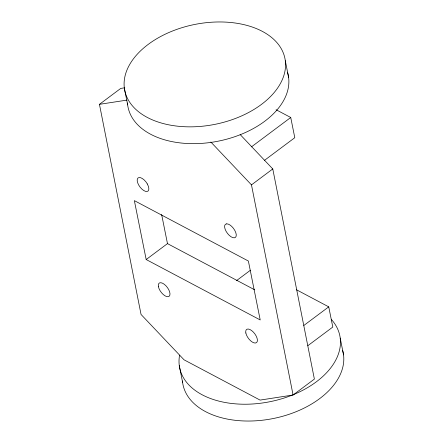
<?xml version="1.0" encoding="UTF-8"?>
<svg xmlns="http://www.w3.org/2000/svg" width="443" height="443" viewBox="0 0 443 443"><rect width="100%" height="100%" fill="white"/><g stroke="black" fill="none" stroke-linecap="round" stroke-linejoin="round"><path stroke-width="0.66" d="M240.167 134.561L272.772 168.949L314.38 379.086L293.083 395.006L260.069 400.09L184.055 359.821L141.051 314.469L99.448 104.332L120.745 88.412L124.788 87.792M251.414 146.893L290.735 117.495L276.083 109.731M264.327 160.466L294.789 137.695L290.735 117.495M146.179 259.537L134.356 200.629L248.379 261.032L260.202 319.94L146.179 259.537L167.476 243.617L161.634 214.501M293.083 395.006L251.474 184.875L272.772 168.949M236.518 280.64L250.367 270.285M303.815 325.483L328.739 306.855L296.378 289.711M307.868 345.684L332.793 327.05L328.739 306.855M99.448 104.332L127.069 100.085M167.476 243.617L254.67 289.805M210.835 142.015L251.474 184.875M285.303 60.735A81.684 50.962 -11.2 0 1 170.118 125.092A81.684 50.962 -11.2 0 1 159.043 37.389A81.684 50.962 -11.2 0 1 285.303 60.735L288.631 77.547M340.224 338.114L343.552 354.926M124.339 88.074L127.667 104.886M179.26 365.453L182.588 382.265M147.347 183.972A8.245 3.921 53.2 0 0 139.085 177.532A8.245 3.921 53.2 0 0 138.703 185.052A8.245 3.921 53.2 0 0 146.965 191.509A8.201 3.898 53.2 0 0 147.314 183.989M342.6 350.23A81.684 50.962 -11.2 0 1 272.246 418.724A81.684 50.962 -11.2 0 1 182.455 381.002M331.547 319.663A81.684 50.962 -11.2 0 1 293.277 394.691M292.668 394.935A81.684 50.962 -11.2 0 1 211.826 398.988A81.684 50.962 -11.2 0 1 179.592 355.153M287.479 72.192A81.684 50.962 -11.2 0 1 217.363 141.339A81.684 50.962 -11.2 0 1 127.484 102.986M158.422 286.682A8.245 3.921 53.2 0 0 168.074 296.71A8.245 3.921 53.2 0 0 165.926 285.768A8.245 3.921 53.2 0 0 158.422 286.682M226.473 223.865A8.201 3.898 53.2 0 0 226.129 231.379A8.245 3.921 53.2 0 0 234.38 237.819A8.201 3.898 53.2 0 0 234.735 230.299A8.201 3.898 53.2 0 0 226.473 223.865M245.837 332.992A8.245 3.921 53.2 0 0 255.495 343.02A8.245 3.921 53.2 0 0 253.341 332.078A8.245 3.921 53.2 0 0 245.837 332.992"/></g></svg>
